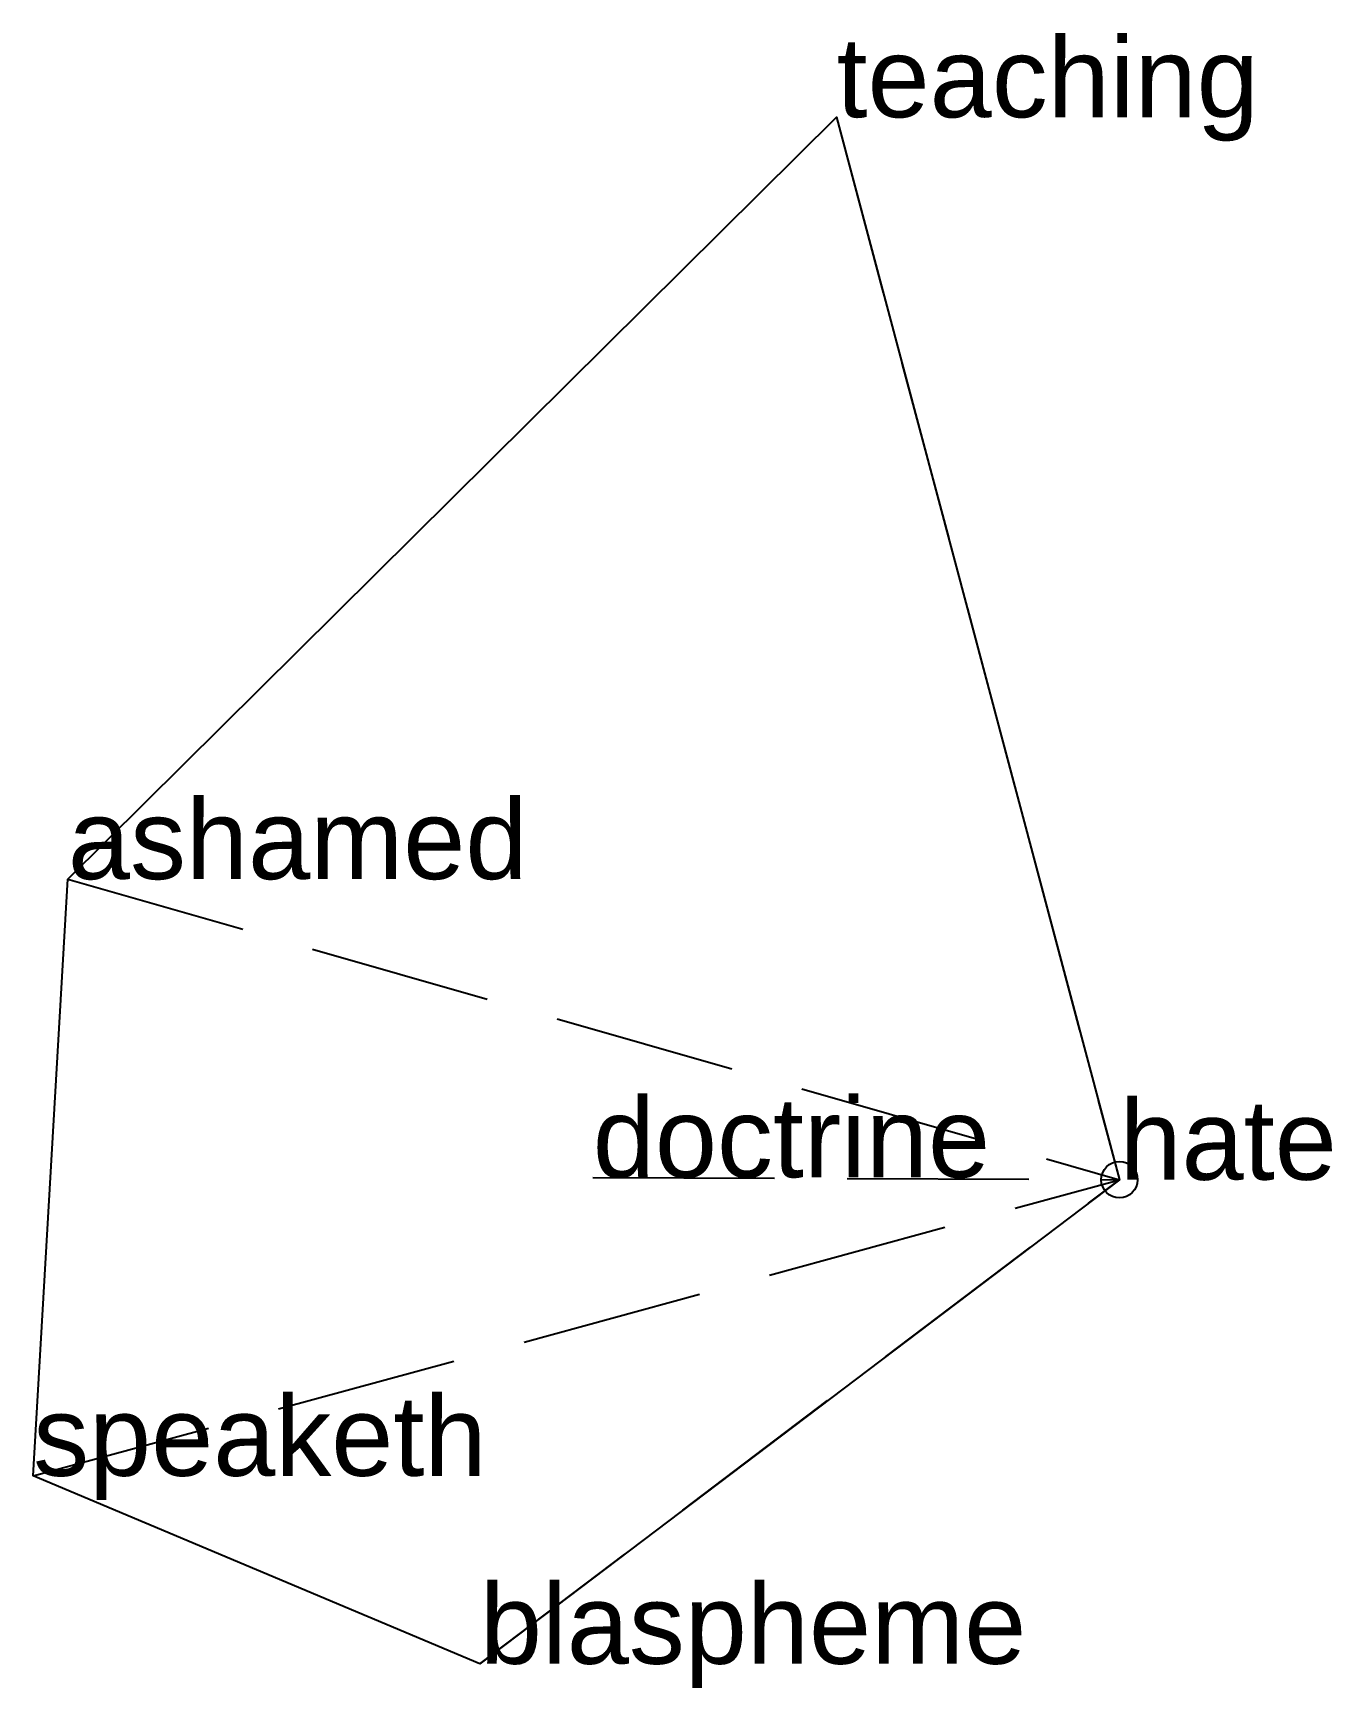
# Model space of a CAD drawing. Extents: x -1.49 to 0.29, y -0.7 to 1.58.
import ezdxf

# ---------------------------------------------------------------- set-up
doc = ezdxf.new("R2010")
doc.units = 0
doc.linetypes.add('DASHED2', pattern=[0.3, 0.25, -0.05])
doc.layers.add('TEXT', color=1, linetype='CONTINUOUS')
doc.styles.get("Standard").update_dxf_attribs({"font": 'arial.ttf'})

msp = doc.modelspace()

# ---------------------------------------------------------------- linework, layer by layer
at = {"linetype": 'DASHED2'}
for p in [(-0.3892, 1.4621), (-1.4464, 0.4137), (-1.4943, -0.4075), (-0.8798, -0.6662), (-0.7245, 0.0032), (0, 0)]:
    msp.add_line(p, (0, 0), dxfattribs=at)
msp.add_circle((0, 0), 0.025)
at = {"layer": 'OUTLINE', "linetype": 'CONTINUOUS'}
msp.add_polyline3d([(-0.8798, -0.6662, 0), (-1.4943, -0.4075, 0), (-1.4464, 0.4137, 0), (-0.3892, 1.4621, 0), (0, 0, 0), (-0.8798, -0.6662, 0)], close=True, dxfattribs=at)

# ---------------------------------------------------------------- texts
at = {"layer": 'TEXT'}
for s, p in [('teaching', (-0.3892, 1.4621)), ('ashamed', (-1.4464, 0.4137)), ('doctrine', (-0.7245, 0.0032)), ('hate', (0, 0)), ('speaketh', (-1.4943, -0.4075)), ('blaspheme', (-0.8798, -0.6662))]:
    msp.add_text(s, height=0.11, dxfattribs=at).set_placement(p)

doc.saveas('drawing.dxf')
